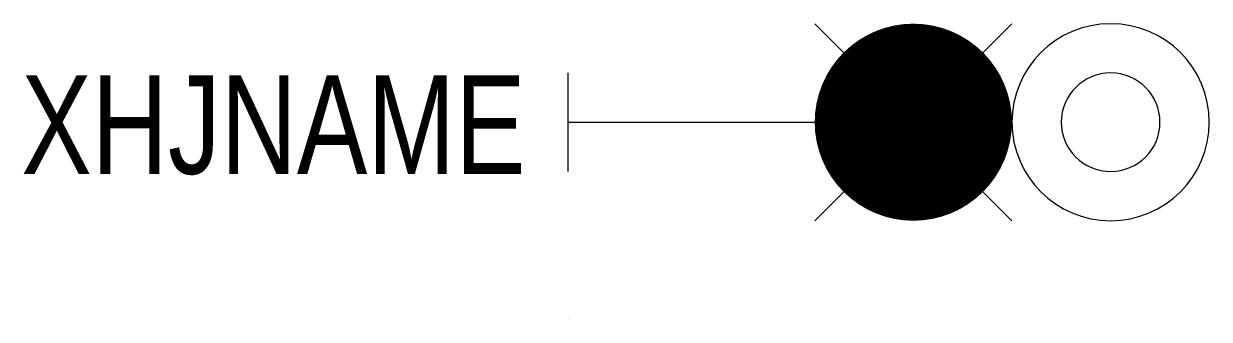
# Model space of a CAD drawing. Header units: millimetres. Extents: x -11 to 13, y 0 to 6.
import ezdxf
from ezdxf.enums import TextEntityAlignment as Align

# ---------------------------------------------------------------- set-up
doc = ezdxf.new("R2010")
doc.units = ezdxf.units.MM
doc.header["$MEASUREMENT"] = 0

msp = doc.modelspace()

# ---------------------------------------------------------------- linework, layer by layer
msp.add_line((0, 0.001), (0, -0.001))
at = {"color": 1}
for points in [[(5, 6), (9, 2)], [(5, 2), (9, 6)]]:
    msp.add_lwpolyline(points, dxfattribs=at)
at = {"color": 1, "const_width": 2}
msp.add_lwpolyline([(6, 4, 1), (8, 4, 1)], format="xyb", close=True, dxfattribs=at)
at = {"color": 7}
for points in [[(9, 4, 1), (13, 4, 1)], [(10, 4, 1), (12, 4, 1)]]:
    msp.add_lwpolyline(points, format="xyb", close=True, dxfattribs=at)
for points in [[(0, 3), (0, 5)], [(0, 4), (5, 4)]]:
    msp.add_lwpolyline(points, dxfattribs=at)

# ---------------------------------------------------------------- texts
at = {"width": 0.8}
msp.add_attdef('XHJNAME', text='D1', height=2, dxfattribs=at).set_placement((-0.86, 2.951), align=Align.RIGHT)

doc.saveas('drawing.dxf')
